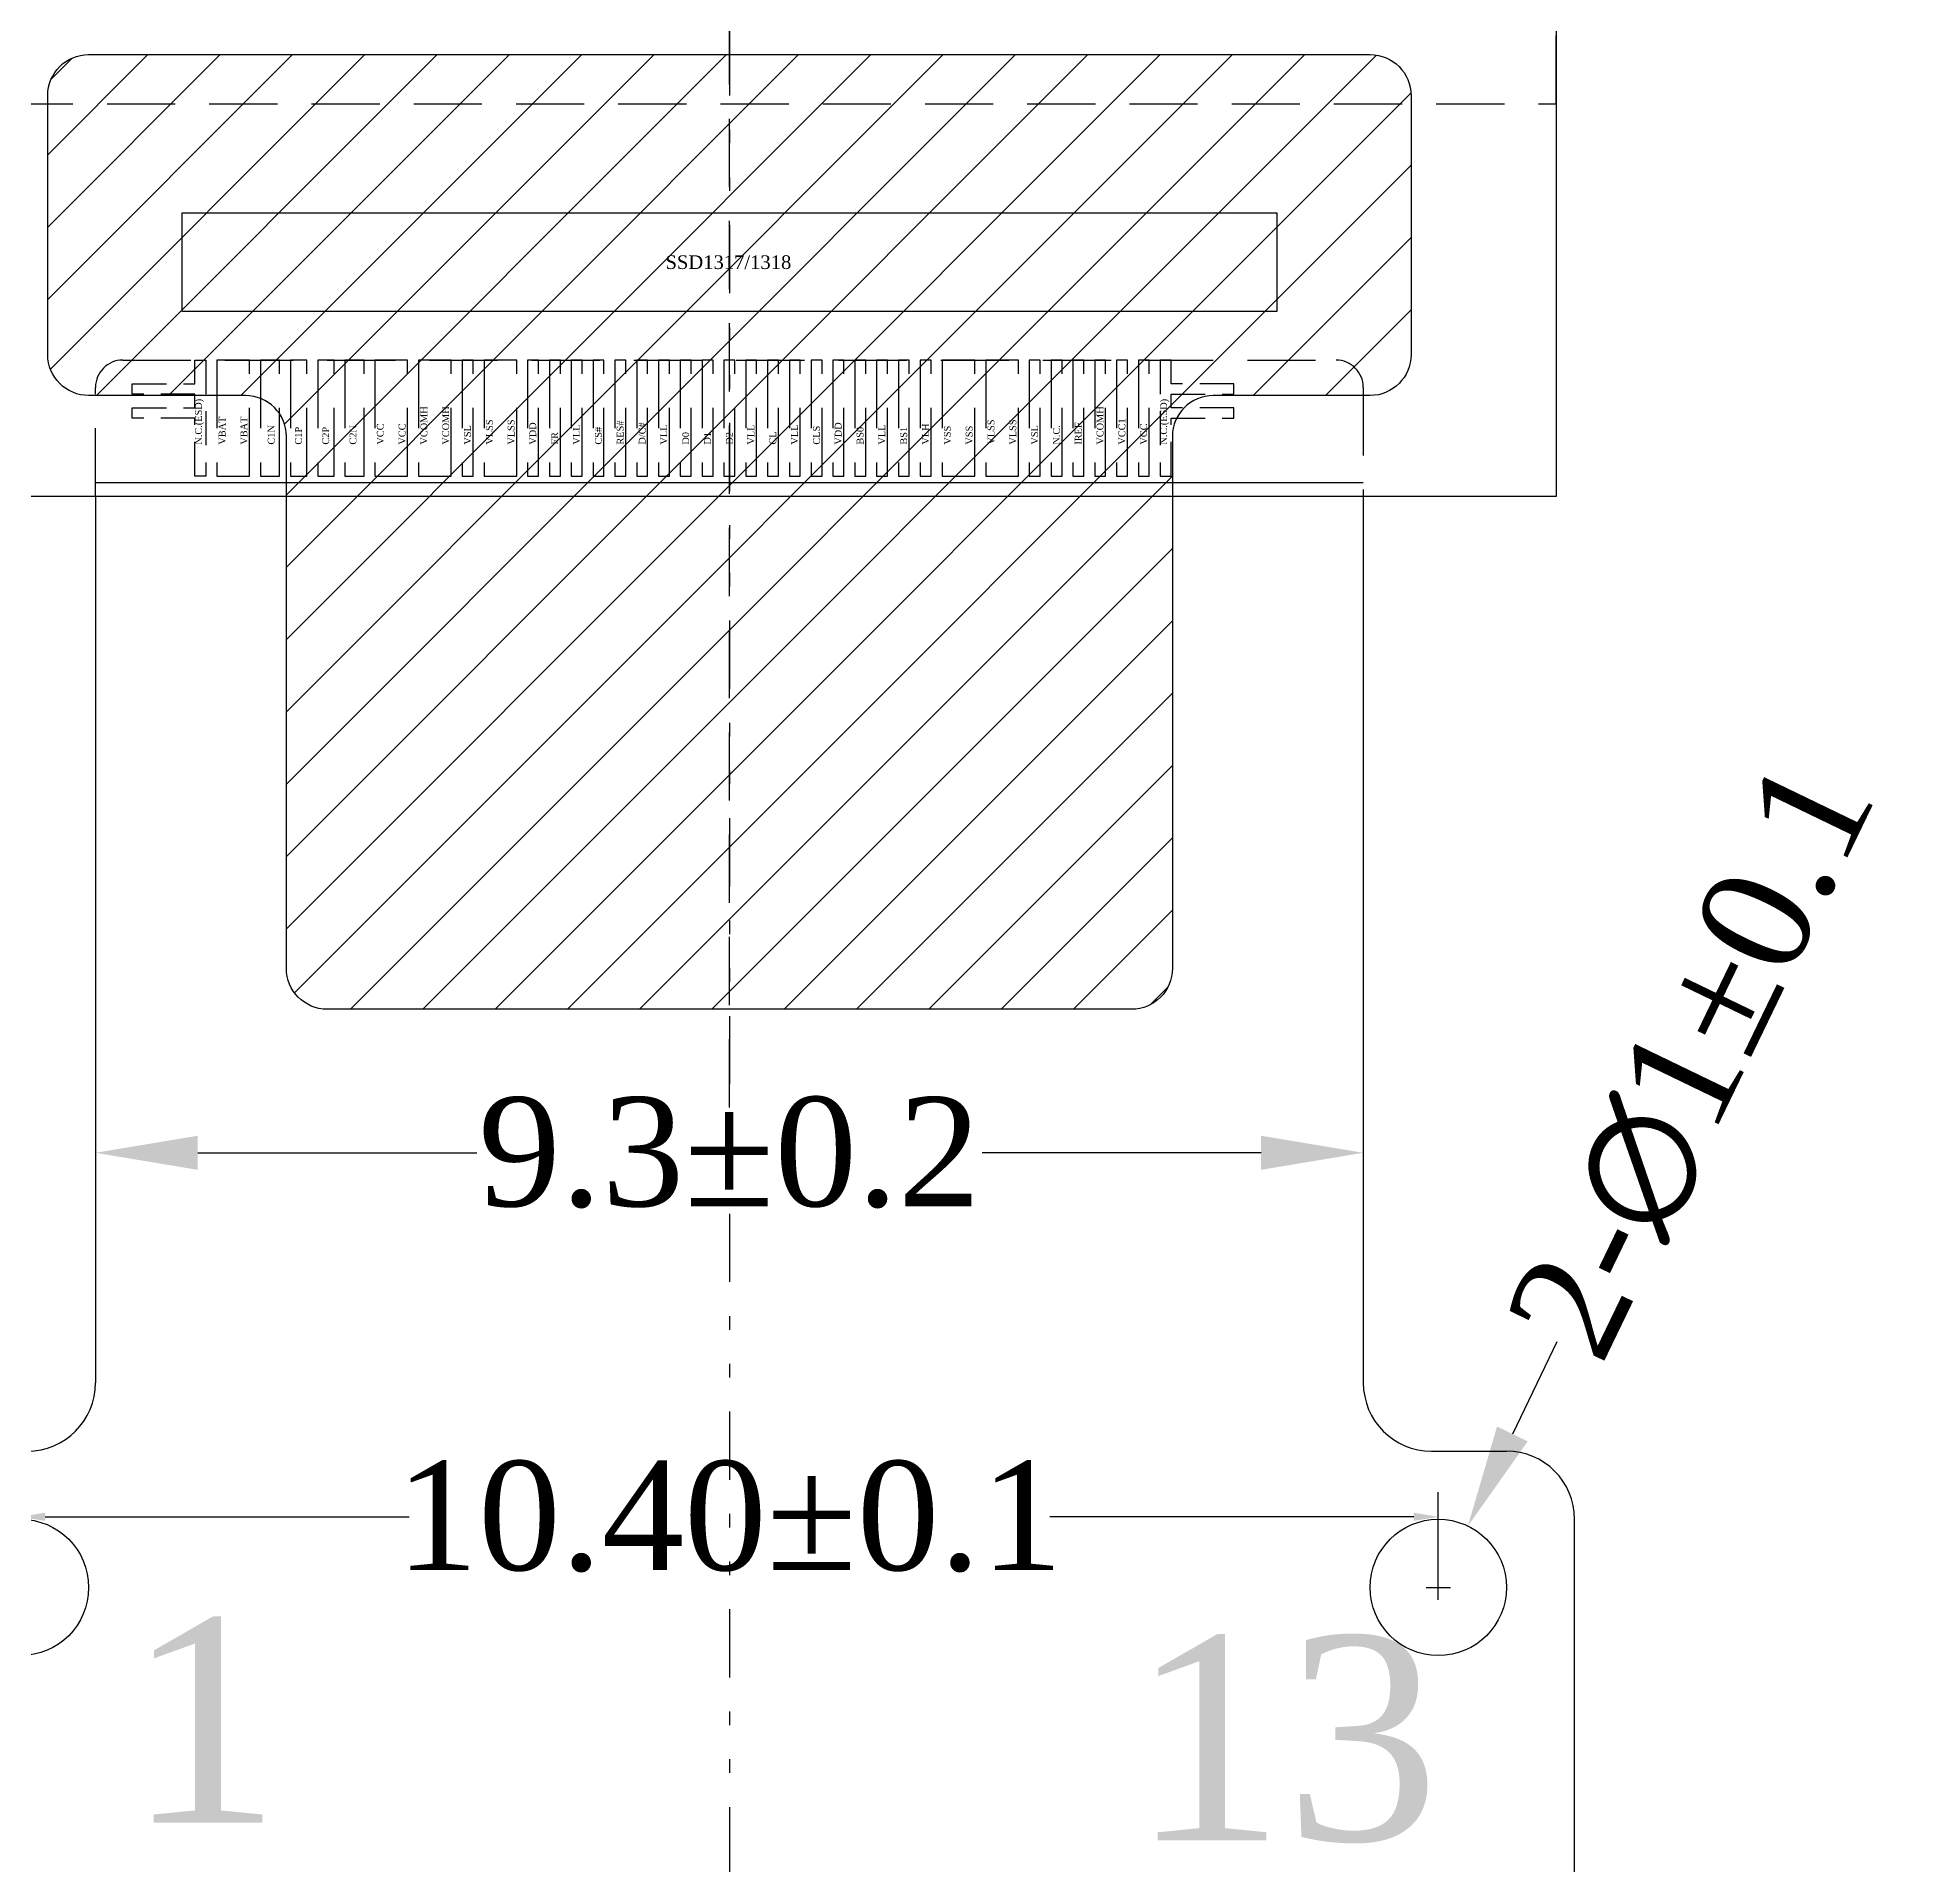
# Model space of a CAD drawing. Extents: x -334 to 152, y -2 to 1135.
# Drawn here: x -322.58 to -308.81, y 31.64 to 45.05 of the extents above; entities that cross this region are included whole.
import ezdxf
from ezdxf.enums import TextEntityAlignment as Align

# ---------------------------------------------------------------- set-up
doc = ezdxf.new("R2010")
doc.units = 0
doc.header["$MEASUREMENT"] = 0
doc.linetypes.add('DASHED', pattern=[0.75, 0.5, -0.25])
doc.linetypes.add('DIVIDE', pattern=[1.25, 0.5, -0.25, 0, -0.25, 0, -0.25])
for name, color, linetype in [('Alignment', 5, 'DASHED'), ('Connection', 2, 'DASHED'), ('Driver IC', 8, 'Continuous'), ('FPC', 30, 'Continuous'), ('Frame', 7, 'Continuous'), ('Tape', 6, 'Continuous')]:
    doc.layers.add(name, color=color, linetype=linetype)
doc.layers.add('IC-Lay2', color=3, linetype='Continuous', lineweight=0)
doc.styles.get("Standard").update_dxf_attribs({"font": 'times.ttf'})
doc.dimstyles.get("Standard").update_dxf_attribs({"dimtxt": 0.18, "dimasz": 0.18, "dimexe": 0.18, "dimexo": 0.0625, "dimgap": 0.09, "dimtad": 0, "dimtih": 1, "dimtoh": 1, "dimdec": 4, "dimzin": 0, "dimdsep": 46, "dimtxsty": 'Standard', "dimcen": 0.09, "dimadec": 0, "dimazin": 0, "dimtfac": 1, "dimtdec": 4, "dimtofl": 0, "dimtmove": 0, "dimatfit": 3, "dimfxl": 1, "dimtolj": 1, "dimtzin": 0, "dimarcsym": 0})

# ---------------------------------------------------------------- blocks, each defined once
blk = doc.blocks.new('*D120')
at = {"color": 0, "lineweight": -2, "transparency": 16777216}
for p, q in [((-311.433, 35.482), (-311.759, 34.806)), ((-312.303, 33.591), (-312.303, 33.771)), ((-312.393, 33.681), (-312.213, 33.681))]:
    blk.add_line(p, q, dxfattribs=at)
at = {"color": 0, "transparency": 16777216}
blk.add_solid([(-311.872, 34.861), (-311.647, 34.752), (-312.086, 34.131)], dxfattribs=at)
at = {"layer": 'Defpoints', "color": 0, "transparency": 16777216}
for p in [(-312.086, 34.131), (-312.521, 33.231)]:
    blk.add_point(p, dxfattribs=at)
at = {"color": 0, "transparency": 16777216, "insert": (-310.433, 37.552), "char_height": 0.8, "attachment_point": 5, "rotation": 64.2146}
blk.add_mtext('\\A1;2-∅1%%P0.1', dxfattribs=at)
blk = doc.blocks.new('*D122')
at = {"layer": 'Defpoints', "color": 0, "transparency": 16777216}
for p in [(-312.303, 34.199), (-322.703, 33.681), (-312.303, 33.681)]:
    blk.add_point(p, dxfattribs=at)
at = {"layer": 'Frame', "color": 0, "lineweight": -2, "transparency": 16777216}
for p, q in [((-322.703, 33.743), (-322.703, 34.379)), ((-312.303, 33.743), (-312.303, 34.379)), ((-322.523, 34.199), (-319.853, 34.199)), ((-312.483, 34.199), (-315.153, 34.199))]:
    blk.add_line(p, q, dxfattribs=at)
at = {"layer": 'Frame', "color": 0, "transparency": 16777216}
for points in [[(-322.523, 34.229), (-322.523, 34.169), (-322.703, 34.199)], [(-312.483, 34.229), (-312.483, 34.169), (-312.303, 34.199)]]:
    blk.add_solid(points, dxfattribs=at)
at = {"layer": 'Frame', "color": 0, "transparency": 16777216, "insert": (-317.503, 34.199), "char_height": 0.8, "attachment_point": 5}
blk.add_mtext('\\A1;10.40%%P0.1', dxfattribs=at)
blk = doc.blocks.new('*D123')
at = {"color": 0, "lineweight": -2, "transparency": 16777216}
for p, q in [((-322.153, 37.931), (-322.153, 36.368)), ((-312.853, 37.931), (-312.853, 36.368)), ((-321.403, 36.868), (-319.356, 36.868)), ((-313.603, 36.868), (-315.65, 36.868))]:
    blk.add_line(p, q, dxfattribs=at)
at = {"color": 0, "transparency": 16777216}
for points in [[(-321.403, 36.993), (-321.403, 36.743), (-322.153, 36.868)], [(-313.603, 36.993), (-313.603, 36.743), (-312.853, 36.868)]]:
    blk.add_solid(points, dxfattribs=at)
at = {"layer": 'Defpoints', "color": 0, "transparency": 16777216}
for p in [(-322.153, 38.431), (-312.853, 38.431), (-312.853, 36.868)]:
    blk.add_point(p, dxfattribs=at)
at = {"color": 0, "transparency": 16777216, "insert": (-317.503, 36.868), "char_height": 0.8, "attachment_point": 5}
blk.add_mtext('\\A1;9.3±0.2', dxfattribs=at)

msp = doc.modelspace()

# ---------------------------------------------------------------- hatches: boundary and pattern name
h = msp.add_hatch()
h.set_pattern_fill('ANSI31', color=6, scale=3, style=0)
h.set_pattern_definition([(45, (-395.95095, -9.6399), (-0.265165, 0.265165), [])])
edge = h.paths.add_edge_path()
edge.add_arc((-321.05314, 42.12077), 0.3, 0, 90)
edge.add_line((-321.05314, 42.42077), (-322.20314, 42.42077))
edge.add_arc((-322.20314, 42.72077), 0.3, 180, 270, ccw=False)
edge.add_line((-322.50314, 42.72077), (-322.50314, 44.62077))
edge.add_arc((-322.20314, 44.62077), 0.3, 90, 180, ccw=False)
edge.add_line((-322.20314, 44.92077), (-312.80314, 44.92077))
edge.add_arc((-312.80314, 44.62077), 0.3, 0, 90, ccw=False)
edge.add_line((-312.50314, 44.62077), (-312.50314, 42.72077))
edge.add_arc((-312.80314, 42.72077), 0.3, 270, 360, ccw=False)
edge.add_line((-312.80314, 42.42077), (-313.95314, 42.42077))
edge.add_arc((-313.95314, 42.12077), 0.3, 90, 180)
edge.add_line((-314.25314, 42.12077), (-314.25314, 38.22077))
edge.add_arc((-314.55314, 38.22077), 0.3, -90, 0, ccw=False)
edge.add_line((-314.55314, 37.92077), (-320.45314, 37.92077))
edge.add_arc((-320.45314, 38.22077), 0.3, 180, 270, ccw=False)
edge.add_line((-320.75314, 38.22077), (-320.75314, 42.12077))

# ---------------------------------------------------------------- linework, layer by layer
at = {"color": 1, "linetype": 'DIVIDE'}
msp.add_line((-317.50314, 68.32077), (-317.50314, 27.96652), dxfattribs=at)
at = {"color": 1, "linetype": 'DASHED'}
msp.add_line((-317.50314, 37.20086), (-317.50314, 46.74046), dxfattribs=at)
at = {"color": 34}
for p, q in [((-312.85314, 41.78077), (-322.15314, 41.78077)), ((-322.15314, 41.68077), (-322.15314, 35.18077)), ((-312.85314, 41.68077), (-312.85314, 35.18077)), ((-312.35314, 34.68077), (-311.80314, 34.68077)), ((-311.30314, 30.18077), (-311.30314, 34.18077))]:
    msp.add_line(p, q, dxfattribs=at)
msp.add_lwpolyline([(-311.43814, 65.28077), (-311.43814, 41.68077), (-323.56814, 41.68077), (-323.56814, 65.28077)], close=True)
at = {"linetype": 'DASHED'}
msp.add_lwpolyline([(-323.56814, 65.28077), (-323.56814, 44.56077), (-311.43814, 44.56077), (-311.43814, 65.28077)], close=True, dxfattribs=at)
at = {"color": 34}
for centre in [(-322.70314, 33.68077), (-312.30314, 33.68077)]:
    msp.add_circle(centre, 0.5, dxfattribs=at)
for centre, start, end in [((-322.65314, 35.18077), 270, 0), ((-312.35314, 35.18077), 180, 270), ((-311.80314, 34.18077), 0, 90)]:
    msp.add_arc(centre, 0.5, start, end, dxfattribs=at)
at = {"layer": 'Alignment', "ltscale": 0.5}
for points in [[(-321.88314, 42.25577), (-321.88314, 42.33077), (-321.42314, 42.33077), (-321.42314, 42.43077), (-321.88314, 42.43077), (-321.88314, 42.50577), (-321.42314, 42.50577), (-321.42314, 42.68077), (-321.34314, 42.68077), (-321.34314, 41.83077), (-321.42314, 41.83077), (-321.42314, 42.25577)], [(-313.80314, 42.25577), (-313.80314, 42.33077), (-314.26314, 42.33077), (-314.26314, 42.43077), (-313.80314, 42.43077), (-313.80314, 42.50577), (-314.26314, 42.50577), (-314.26314, 42.68077), (-314.34314, 42.68077), (-314.34314, 41.83077), (-314.26314, 41.83077), (-314.26314, 42.25577)]]:
    msp.add_lwpolyline(points, close=True, dxfattribs=at)
at = {"layer": 'Connection'}
for points in [[(-321.26314, 41.83077), (-321.02314, 41.83077), (-321.02314, 42.68077), (-321.26314, 42.68077)], [(-320.94314, 41.83077), (-320.80314, 41.83077), (-320.80314, 42.68077), (-320.94314, 42.68077)], [(-320.72314, 41.83077), (-320.60314, 41.83077), (-320.60314, 42.68077), (-320.72314, 42.68077)], [(-320.52314, 41.83077), (-320.40314, 41.83077), (-320.40314, 42.68077), (-320.52314, 42.68077)], [(-320.32314, 41.83077), (-320.18314, 41.83077), (-320.18314, 42.68077), (-320.32314, 42.68077)], [(-320.10314, 41.83077), (-319.86314, 41.83077), (-319.86314, 42.68077), (-320.10314, 42.68077)], [(-319.78314, 41.83077), (-319.54314, 41.83077), (-319.54314, 42.68077), (-319.78314, 42.68077)], [(-319.46314, 41.83077), (-319.38314, 41.83077), (-319.38314, 42.68077), (-319.46314, 42.68077)], [(-319.30314, 41.83077), (-319.06314, 41.83077), (-319.06314, 42.68077), (-319.30314, 42.68077)], [(-318.98314, 41.83077), (-318.90314, 41.83077), (-318.90314, 42.68077), (-318.98314, 42.68077)], [(-318.82314, 41.83077), (-318.74314, 41.83077), (-318.74314, 42.68077), (-318.82314, 42.68077)], [(-318.66314, 41.83077), (-318.58314, 41.83077), (-318.58314, 42.68077), (-318.66314, 42.68077)], [(-318.50314, 41.83077), (-318.42314, 41.83077), (-318.42314, 42.68077), (-318.50314, 42.68077)], [(-318.34314, 41.83077), (-318.26314, 41.83077), (-318.26314, 42.68077), (-318.34314, 42.68077)], [(-318.18314, 41.83077), (-318.10314, 41.83077), (-318.10314, 42.68077), (-318.18314, 42.68077)], [(-318.02314, 41.83077), (-317.94314, 41.83077), (-317.94314, 42.68077), (-318.02314, 42.68077)], [(-317.86314, 41.83077), (-317.78314, 41.83077), (-317.78314, 42.68077), (-317.86314, 42.68077)], [(-317.70314, 41.83077), (-317.62314, 41.83077), (-317.62314, 42.68077), (-317.70314, 42.68077)], [(-317.54314, 41.83077), (-317.46314, 41.83077), (-317.46314, 42.68077), (-317.54314, 42.68077)], [(-317.38314, 41.83077), (-317.30314, 41.83077), (-317.30314, 42.68077), (-317.38314, 42.68077)], [(-317.22314, 41.83077), (-317.14314, 41.83077), (-317.14314, 42.68077), (-317.22314, 42.68077)], [(-317.06314, 41.83077), (-316.98314, 41.83077), (-316.98314, 42.68077), (-317.06314, 42.68077)], [(-316.90314, 41.83077), (-316.82314, 41.83077), (-316.82314, 42.68077), (-316.90314, 42.68077)], [(-316.74314, 41.83077), (-316.66314, 41.83077), (-316.66314, 42.68077), (-316.74314, 42.68077)], [(-316.58314, 41.83077), (-316.50314, 41.83077), (-316.50314, 42.68077), (-316.58314, 42.68077)], [(-316.42314, 41.83077), (-316.34314, 41.83077), (-316.34314, 42.68077), (-316.42314, 42.68077)], [(-316.26314, 41.83077), (-316.18314, 41.83077), (-316.18314, 42.68077), (-316.26314, 42.68077)], [(-316.10314, 41.83077), (-316.02314, 41.83077), (-316.02314, 42.68077), (-316.10314, 42.68077)], [(-315.94314, 41.83077), (-315.70314, 41.83077), (-315.70314, 42.68077), (-315.94314, 42.68077)], [(-315.62314, 41.83077), (-315.38314, 41.83077), (-315.38314, 42.68077), (-315.62314, 42.68077)], [(-315.30314, 41.83077), (-315.22314, 41.83077), (-315.22314, 42.68077), (-315.30314, 42.68077)], [(-315.14314, 41.83077), (-315.06314, 41.83077), (-315.06314, 42.68077), (-315.14314, 42.68077)], [(-314.98314, 41.83077), (-314.90314, 41.83077), (-314.90314, 42.68077), (-314.98314, 42.68077)], [(-314.82314, 41.83077), (-314.74314, 41.83077), (-314.74314, 42.68077), (-314.82314, 42.68077)], [(-314.66314, 41.83077), (-314.58314, 41.83077), (-314.58314, 42.68077), (-314.66314, 42.68077)], [(-314.50314, 41.83077), (-314.42314, 41.83077), (-314.42314, 42.68077), (-314.50314, 42.68077)]]:
    msp.add_lwpolyline(points, close=True, dxfattribs=at)
at = {"layer": 'Driver IC'}
msp.add_lwpolyline([(-313.48814, 43.03677), (-321.51814, 43.03677), (-321.51814, 43.76077), (-313.48814, 43.76077)], close=True, dxfattribs=at)
at = {"layer": 'FPC', "linetype": 'DASHED'}
msp.add_lwpolyline([(-322.15314, 41.68077), (-322.15314, 42.48077, -0.41421356), (-321.95314, 42.68077), (-313.05314, 42.68077, -0.41421356), (-312.85314, 42.48077), (-312.85314, 41.68077)], format="xyb", dxfattribs=at)
at = {"layer": 'Tape', "color": 6}
msp.add_lwpolyline([(-320.75314, 42.12077, 0.41421356), (-321.05314, 42.42077), (-322.20314, 42.42077, -0.41421356), (-322.50314, 42.72077), (-322.50314, 44.62077, -0.41421356), (-322.20314, 44.92077), (-312.80314, 44.92077, -0.41421356), (-312.50314, 44.62077), (-312.50314, 42.72077, -0.41421356), (-312.80314, 42.42077), (-313.95314, 42.42077, 0.41421356), (-314.25314, 42.12077), (-314.25314, 38.22077, -0.41421356), (-314.55314, 37.92077), (-320.45314, 37.92077, -0.41421356), (-320.75314, 38.22077)], format="xyb", close=True, dxfattribs=at)

# ---------------------------------------------------------------- texts
msp.add_text('1', height=1.5).set_placement((-321.92629, 31.95662))
at = {"insert": (-314.56006, 33.32631), "char_height": 1.5, "width": 2.634013, "attachment_point": 1}
msp.add_mtext('13', dxfattribs=at)
at = {"layer": 'IC-Lay2', "color": 2}
msp.add_text('SSD1317/1318', height=0.1, dxfattribs=at).set_placement((-317.51051, 43.39877), align=Align.MIDDLE_CENTER)
at = {"layer": 'IC-Lay2'}
for s, p in [('N.C.(ESD)', (-321.39767, 42.06077)), ('VCOMH', (-319.74426, 42.06077)), ('VCOMH', (-319.58426, 42.06077)), ('VCOMH', (-314.78426, 42.06077)), ('N.C.(ESD)', (-314.31767, 42.06077)), ('VBAT', (-321.22426, 42.06077)), ('VBAT', (-321.06426, 42.06077)), ('C1N', (-320.86426, 42.06077)), ('C1P', (-320.66426, 42.06077)), ('C2P', (-320.46426, 42.06077)), ('C2N', (-320.26426, 42.06077)), ('VCC', (-320.06426, 42.06077)), ('VCC', (-319.90426, 42.06077)), ('VSL', (-319.42426, 42.06077)), ('VLSS', (-319.26426, 42.06077)), ('VLSS', (-319.10426, 42.06077)), ('VDD', (-318.94538, 42.06077)), ('VSS', (-315.90426, 42.06077)), ('VSS', (-315.74426, 42.06077)), ('VLSS', (-315.58426, 42.06077)), ('VLSS', (-315.42426, 42.06077)), ('VSL', (-315.26426, 42.06077)), ('N.C.', (-315.10426, 42.06077)), ('IREF', (-314.94426, 42.06077)), ('VCC1', (-314.62426, 42.06077)), ('VCC', (-314.46426, 42.06077))]:
    msp.add_text(s, height=0.05, rotation=90, dxfattribs=at).set_placement(p, align=Align.MIDDLE_LEFT)
at = {"layer": 'IC-Lay2', "color": 7}
for s, p in [('FR', (-318.78426, 42.06077)), ('VLL', (-318.62538, 42.06077)), ('CS#', (-318.46426, 42.06077)), ('RES#', (-318.30426, 42.06077)), ('D/C#', (-318.143, 42.06077)), ('VLL', (-317.98538, 42.06077)), ('D0', (-317.82412, 42.06077)), ('D1', (-317.66325, 42.06077)), ('D2', (-317.50325, 42.06077)), ('VLL', (-317.34538, 42.06077)), ('CL', (-317.18426, 42.06077)), ('VLL', (-317.02538, 42.06077)), ('CLS', (-316.86426, 42.06077)), ('VDD', (-316.70538, 42.06077)), ('BS0', (-316.54426, 42.06077)), ('VLL', (-316.38538, 42.06077)), ('BS1', (-316.22426, 42.06077)), ('VLH', (-316.06538, 42.06077))]:
    msp.add_text(s, height=0.05, rotation=90, dxfattribs=at).set_placement(p, align=Align.MIDDLE_LEFT)

# ---------------------------------------------------------------- dimensions: what is measured, and where the dimension line sits
dim = msp.add_diameter_dim_2p(p1=(-312.52064, 33.23055), p2=(-312.08564, 34.13098), text='2-<>%%P0.1', dimstyle='Standard', override={"dimtxt": 0.8, "dimasz": 0.75, "dimexe": 0.5, "dimexo": 0.5, "dimgap": 0.1, "dimtih": 0, "dimtoh": 0, "dimzin": 8, "dimazin": 2, "dimtzin": 8})
dim.commit()
dim.dimension.update_dxf_attribs({"geometry": '*D120', "text_midpoint": (-310.43281, 37.55227)})
dim = msp.add_linear_dim(base=(-312.85314, 36.86756), p1=(-322.15314, 38.43077), p2=(-312.85314, 38.43077), dimstyle='Standard', override={"dimtxt": 0.8, "dimasz": 0.75, "dimexe": 0.5, "dimexo": 0.5, "dimgap": 0.1, "dimtih": 0, "dimtoh": 0, "dimdec": 2, "dimzin": 8, "dimazin": 2, "dimtol": 1, "dimtp": 0.2, "dimtm": 0.2, "dimtzin": 8})
dim.commit()
dim.dimension.update_dxf_attribs({"geometry": '*D123', "text_midpoint": (-317.50314, 36.86756)})
at = {"layer": 'Frame', "color": 0}
dim = msp.add_linear_dim(base=(-312.30314, 34.19938), p1=(-322.70314, 33.68077), p2=(-312.30314, 33.68077), text='<>%%P0.1', dimstyle='Standard', override={"dimtxt": 0.8, "dimgap": 0.1, "dimdec": 2, "dimfxl": 0.45, "dimarcsym": 1}, dxfattribs=at)
dim.commit()
dim.dimension.update_dxf_attribs({"geometry": '*D122', "text_midpoint": (-317.50314, 34.19938)})

doc.saveas('drawing.dxf')
